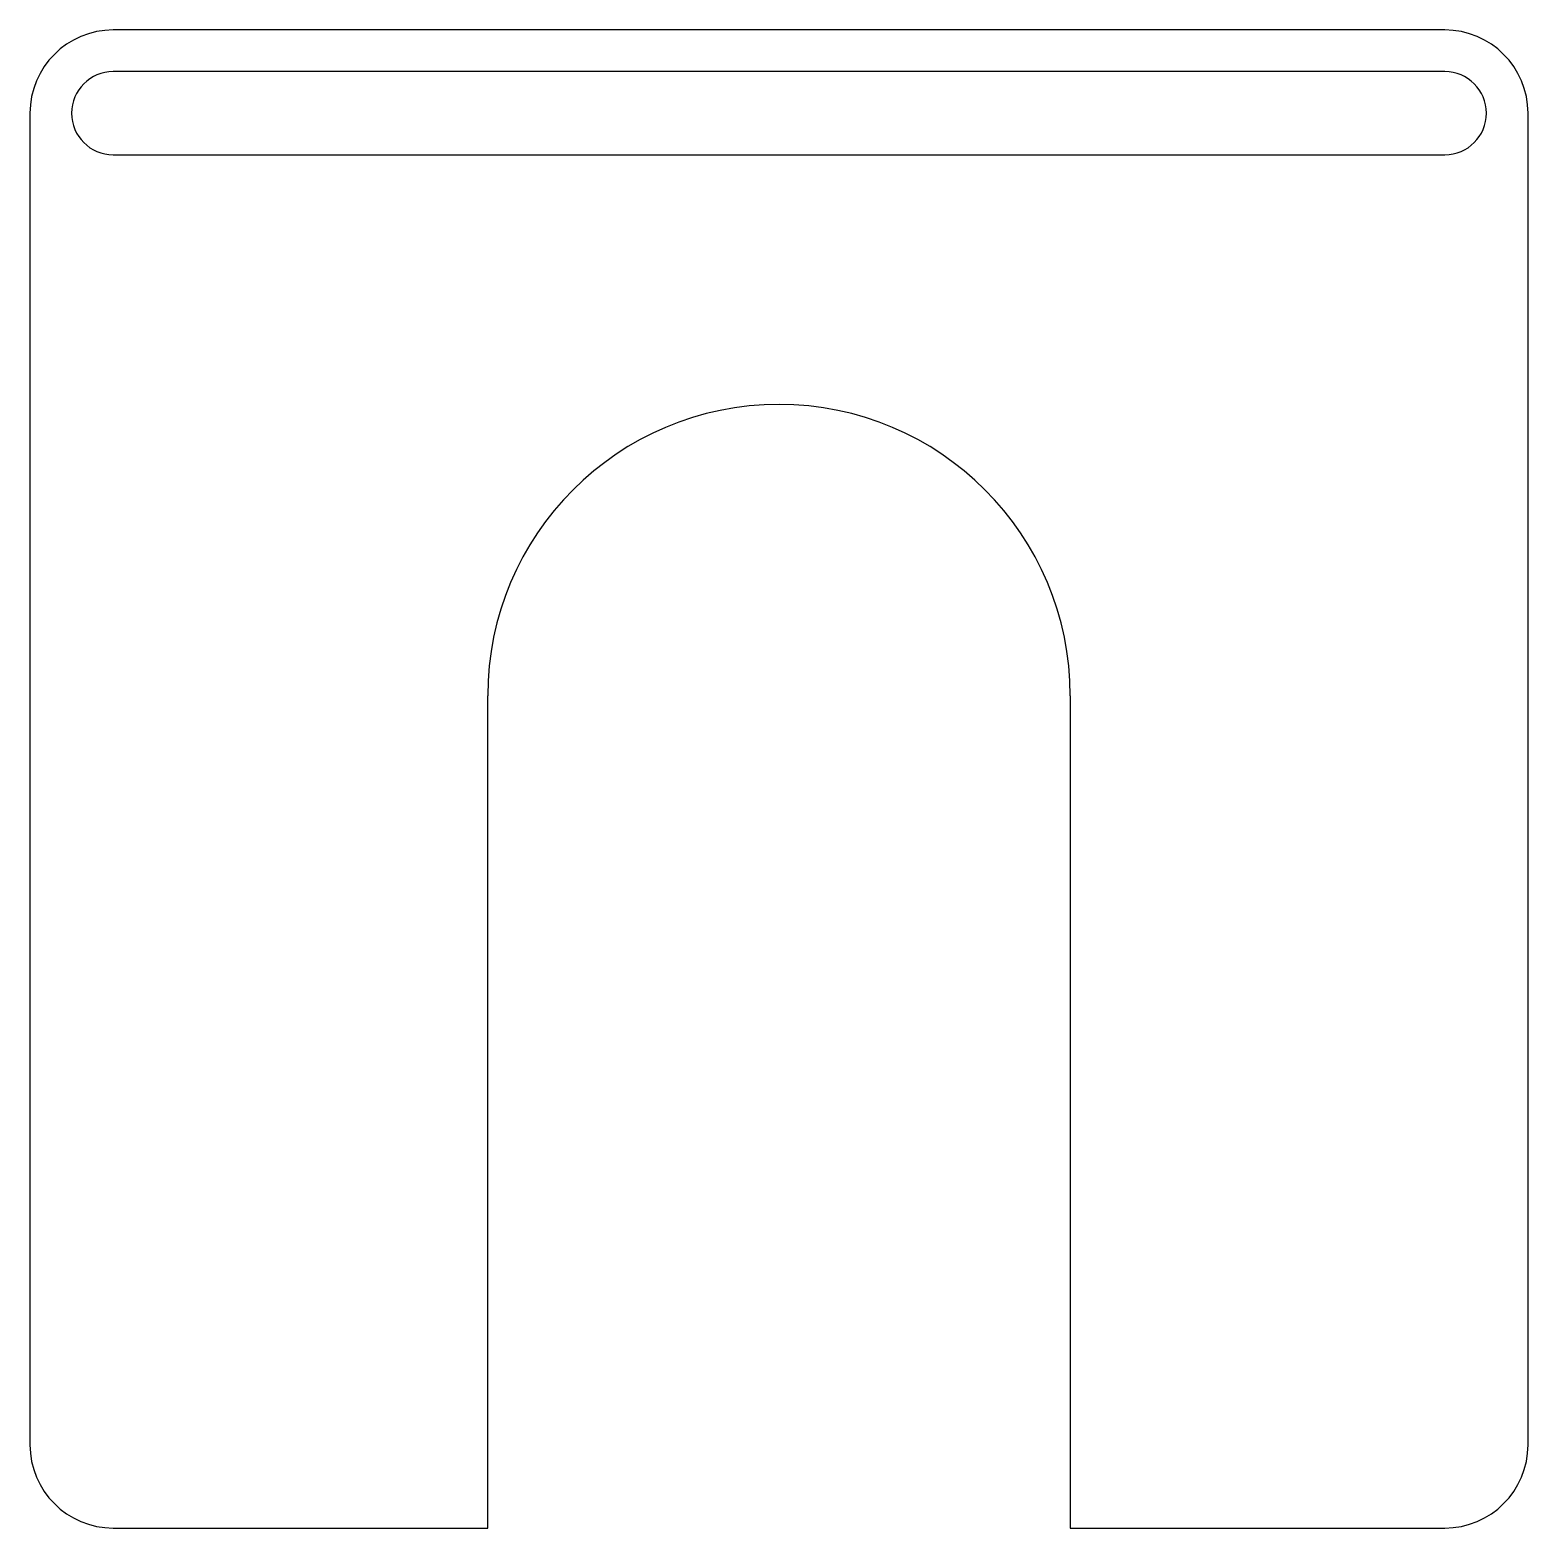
# Model space of a CAD drawing. Header units: millimetres. Extents: x -180 to 0, y 0 to 180.
import ezdxf

# ---------------------------------------------------------------- set-up
doc = ezdxf.new("R2010")
doc.units = ezdxf.units.MM

msp = doc.modelspace()

# ---------------------------------------------------------------- linework, layer by layer
at = {"color": 7, "linetype": 'Continuous', "lineweight": 25}
for p, q in [((-10, 180), (-170, 180)), ((-10, 175), (-170, 175)), ((-180, 170), (-180, 10)), ((0, 10), (0, 170)), ((-170, 165), (-10, 165)), ((-125, 0), (-125, 100)), ((-55, 100), (-55, 0)), ((-170, 0), (-125, 0)), ((-55, 0), (-10, 0))]:
    msp.add_line(p, q, dxfattribs=at)
for centre, radius, start, end in [((-170, 170), 10, 90, 180), ((-10, 170), 10, 0, 90), ((-170, 170), 5, 90, 270), ((-10, 170), 5, 270, 90), ((-90, 100), 35, 0, 180), ((-170, 10), 10, 180, 270), ((-10, 10), 10, 270, 0)]:
    msp.add_arc(centre, radius, start, end, dxfattribs=at)

doc.saveas('drawing.dxf')
